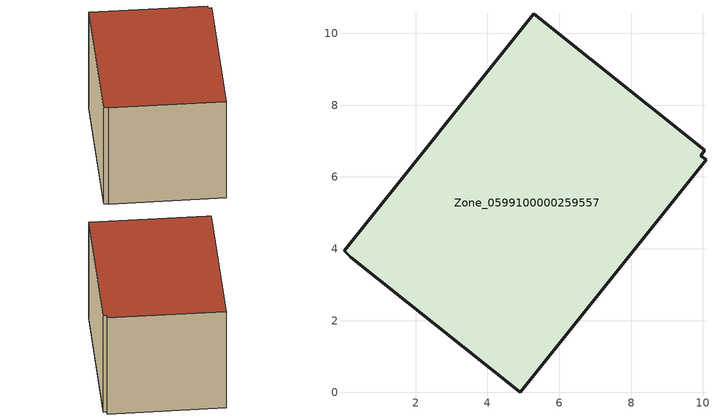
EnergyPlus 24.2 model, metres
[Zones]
Zone_0599100000259557
 floor ground (C_G): 0.2,3.76 0.02,3.95 5.29,10.55 10.06,6.74 9.94,6.6 10.09,6.47 4.91,0 z0.41
 wall outside (C_F): 10.06,6.74 5.29,10.55 0.02,3.95 0.2,3.76 4.91,0 10.09,6.47 9.94,6.6 10.06,6.74 z0.41:6.43
 roof outside (C_R): 0.02,3.95 0.2,3.76 4.91,0 10.09,6.47 9.94,6.6 10.06,6.74 5.29,10.55 z6.43
[BUILDING]
Pand.0599100000259557: North Axis=0; Terrain=City; Loads Convergence Tolerance Value=0.04; Temperature Convergence Tolerance Value=0.4; Solar Distribution=FullExterior; Maximum Number of Warmup Days=25; Minimum Number of Warmup Days=1
[Site:Location]
Rotterdam.The.Hague.AP_ZH_NLD Design_Conditions: Latitude=51.96; Longitude=4.45; Time Zone=1; Elevation=-4.5
[SITE:GROUNDTEMPERATURE:BUILDINGSURFACE]
18, 18, 18, 18, 18, 18, 18, 18, 18, 18, 18, 18
[MATERIAL] Thermal Absorptance=0.9; Solar Absorptance=0.7; Visible Absorptance=0.7
Name | Roughness | Thickness | Conductivity | Density | Specific Heat
G.TC.1946-1964 | MediumSmooth | 0.15 | 1 | 540 | 1210
F.TC.1946-1964 | Rough | 0.3 | 0.857143 | 1920 | 840
R.TC.1946-1964 | MediumRough | 0.2 | 0.235294 | 1500 | 1000
[CONSTRUCTION]
C_G: G.TC.1946-1964
C_F: F.TC.1946-1964
C_R: R.TC.1946-1964
[ZONE]
Zone_0599100000259557: Type=1; Multiplier=1; Ceiling Height=Autocalculate; Volume=Autocalculate; Floor Area=autocalculate; Part of Total Floor Area=Yes
[ZONEINFILTRATION:DESIGNFLOWRATE]
Infil_Zone_0599100000259557: Zone or ZoneList or Space or SpaceList=Zone_0599100000259557; Schedule=AlwaysOn; Design Flow Rate Calculation Method=Flow/Area; Flow Rate per Floor Area=0.003; Constant Term Coefficient=1; Temperature Term Coefficient=0; Velocity Term Coefficient=0; Velocity Squared Term Coefficient=0
[HVACTEMPLATE:ZONE:IDEALLOADSAIRSYSTEM]
Zone_0599100000259557: Maximum Heating Supply Air Temperature=50; Minimum Cooling Supply Air Temperature=13; Maximum Heating Supply Air Humidity Ratio=0.0156; Minimum Cooling Supply Air Humidity Ratio=0.0077; Heating Limit=NoLimit; Cooling Limit=NoLimit; Dehumidification Control Type=ConstantSensibleHeatRatio; Cooling Sensible Heat Ratio=0.7; Dehumidification Setpoint=60; Humidification Control Type=None; Humidification Setpoint=30; Outdoor Air Method=None; Outdoor Air Flow Rate per Person=0.00944; Outdoor Air Flow Rate per Zone Floor Area=0; Outdoor Air Flow Rate per Zone=0; Demand Controlled Ventilation Type=None; Outdoor Air Economizer Type=NoEconomizer; Heat Recovery Type=None; Sensible Heat Recovery Effectiveness=0.7; Latent Heat Recovery Effectiveness=0.65
[ZONECONTROL:THERMOSTAT]
ThermostatControl_Zone_0599100000259557: Zone or ZoneList=Zone_0599100000259557; Control Type Schedule=DualSetpointControlType; Control 1=Thermostat_Zone_0599100000259557; Temperature Difference Between Cutout And Setpoint=0
[THERMOSTATSETPOINT:DUALSETPOINT]
Thermostat_Zone_0599100000259557: Heating Setpoint Temperature Schedule=HeatingSetpoint_Zone_0599100000259557; Cooling Setpoint Temperature Schedule=CoolingSetpoint_Zone_0599100000259557
[SCHEDULE:COMPACT]
HeatingSetpoint_Zone_0599100000259557: Through: 12/31, For: AllDays, Until: 24:00, 21
CoolingSetpoint_Zone_0599100000259557: Through: 12/31, For: AllDays, Until: 24:00, 24
DualSetpointControlType: Through: 12/31, For: AllDays, Until: 24:00, 4
AlwaysOn: Through: 12/31, For: AllDays, Until: 24:00, 1
